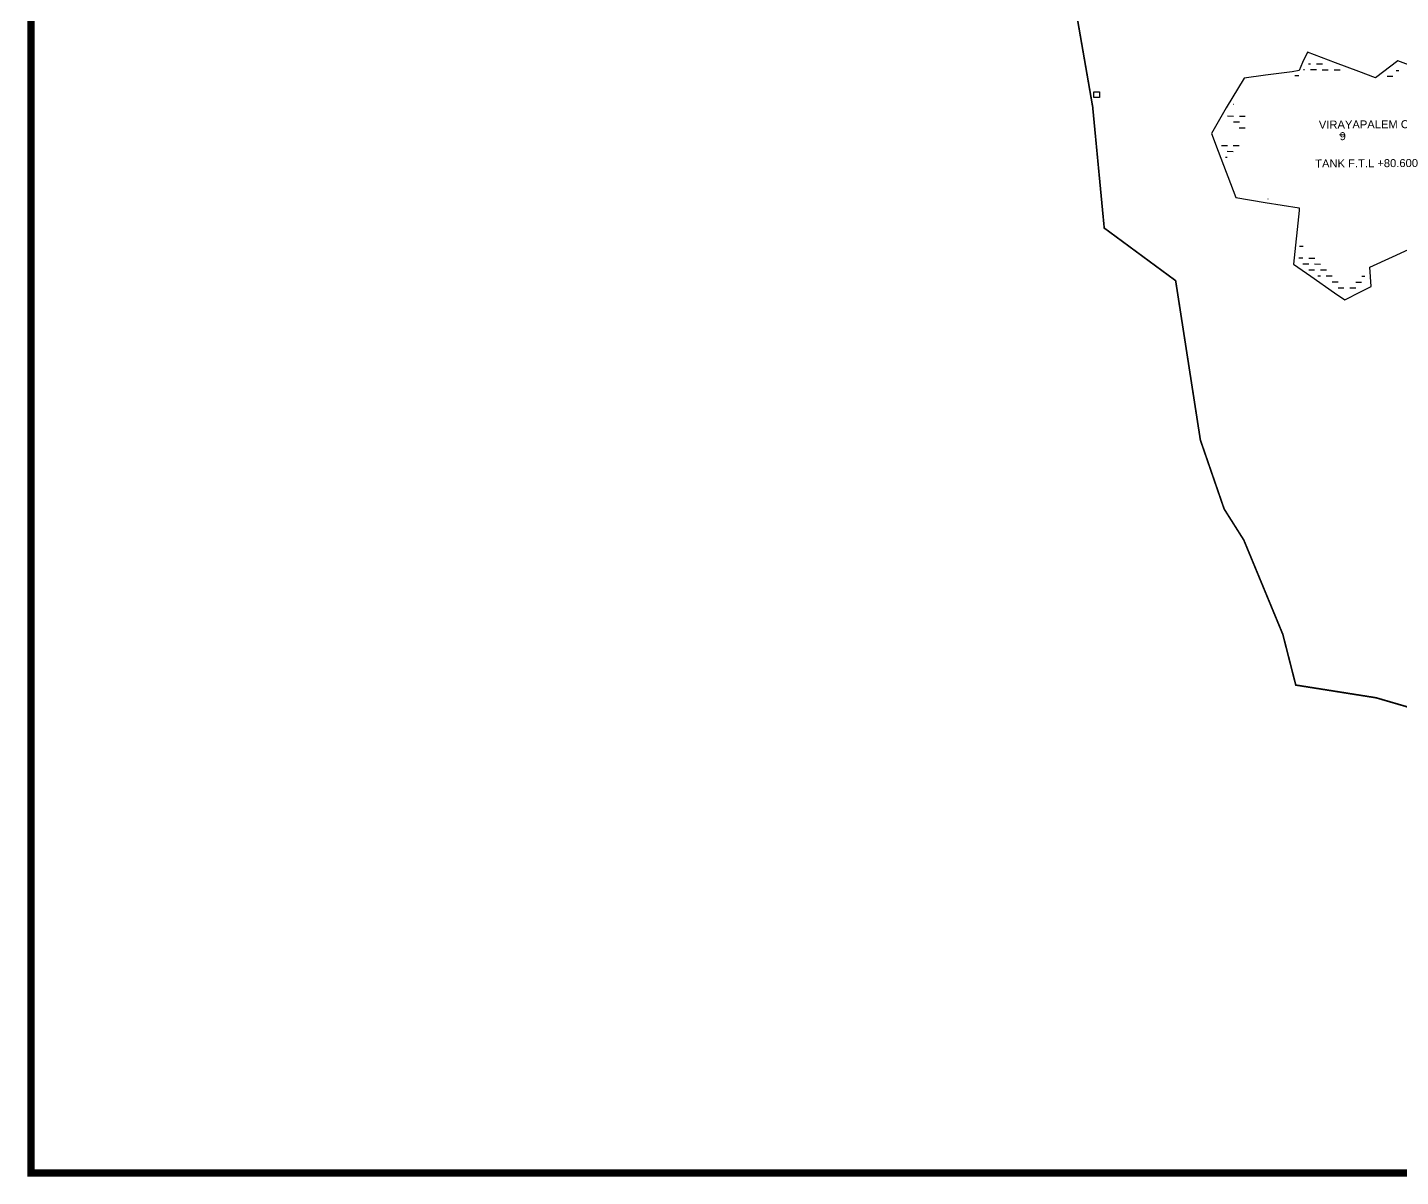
# Model space of a CAD drawing. Header units: inches. Extents: x 345243 to 353865, y 1570500 to 1582700.
# Drawn here: x 345243 to 348195, y 1570500 to 1572972 of the extents above; entities that cross this region are included whole.
import ezdxf

# ---------------------------------------------------------------- set-up
doc = ezdxf.new("R2010")
doc.units = ezdxf.units.IN
doc.header["$MEASUREMENT"] = 0
for name, color, linetype in [('FRAME 025', 7, 'Continuous'), ('PLOTNO', 7, 'Continuous'), ('Tank', 17, 'Continuous'), ('TEXT', 7, 'Continuous'), ('VILLAGE BOUNDRY', 7, 'Continuous')]:
    doc.layers.add(name, color=color, linetype=linetype)
doc.styles.add('ARIAL', font='arial.ttf')

msp = doc.modelspace()

# ---------------------------------------------------------------- linework, layer by layer
at = {"layer": 'FRAME 025', "lineweight": -3, "const_width": 15.3}
msp.add_lwpolyline([(353857.3, 1570507.3), (353857.3, 1582692.8), (345250.6, 1582692.8), (345250.6, 1570507.3), (353857.3, 1570507.3)], dxfattribs=at)
at = {"layer": 'PLOTNO', "color": 0, "extrusion": (-5.75191e-05, -6.69147e-05, 1), "elevation": -125.2}
msp.add_lwpolyline([(348243.6, 1572898.6), (348225.7, 1572886.2), (348189.6, 1572900), (348141.2, 1572863.3), (348105.3, 1572877.1), (348055.2, 1572895.7), (347995.1, 1572918.5), (347984.7, 1572896.1), (347977.3, 1572879.2), (347961.8, 1572875.8), (347905.1, 1572868.8), (347858.6, 1572862.7), (347820.3, 1572798.3), (347788.5, 1572743.3), (347802.7, 1572705.4), (347841, 1572605.7), (347904.4, 1572595), (347976.9, 1572583.4), (347977.4, 1572577.8), (347965.2, 1572462.3), (348002.3, 1572436.3), (348053.1, 1572400.8), (348075.7, 1572385.6), (348109.4, 1572402.8), (348132.1, 1572414.4), (348129, 1572455.7), (348177.6, 1572477.9), (348230.8, 1572502.5), (348242.4, 1572543.9), (348266.8, 1572629.7), (348288.6, 1572708.1), (348366.8, 1572703.1), (348487.1, 1572695.3), (348521.2, 1572693.3), (348527, 1572717), (348527.8, 1572722.6)], dxfattribs=at)
at = {"layer": 'Tank', "extrusion": (-5.75191e-05, -6.69147e-05, 1)}
for p, q in [((347986.7, 1572881, 0), (347989, 1572881, 0)), ((347997.5, 1572893.6, 0), (348001.8, 1572893.5, 0)), ((348001.7, 1572880.9, 0), (348014.3, 1572880.8, 0)), ((348014.4, 1572893.4, 0), (348027.1, 1572893.3, 0)), ((348027, 1572880.6, 0), (348039.7, 1572880.5, 0)), ((348052.3, 1572880.4, 0), (348065, 1572880.3, 0)), ((348185.8, 1572879.2, 0.1), (348191.7, 1572879.1, 0.1)), ((347968, 1572868.5, 0), (347976.2, 1572868.4, 0)), ((348166.2, 1572866.7, 0.1), (348178.9, 1572866.6, 0.1)), ((347835.4, 1572806.4, 0), (347836.3, 1572806.4, 0)), ((347823.4, 1572781.2, 0), (347836, 1572781, 0)), ((347835.9, 1572768.4, 0), (347848.6, 1572768.3, 0)), ((347848.5, 1572755.6, 0), (347861.1, 1572755.5, 0)), ((347848.7, 1572780.9, 0), (347861.4, 1572780.8, 0)), ((348063.7, 1572740.9, 0), (348076.4, 1572740.8, 0)), ((347810.1, 1572717.9, 0), (347822.8, 1572717.8, 0)), ((347822.7, 1572705.2, 0), (347835.3, 1572705, 0)), ((347835.5, 1572717.7, 0), (347848.1, 1572717.6, 0)), ((347818.6, 1572692.5, 0), (347822.6, 1572692.5, 0)), ((347909.5, 1572603, 0), (347910.4, 1572603, 0)), ((347977.7, 1572501, 0), (347985.5, 1572501, 0)), ((347976.2, 1572475.7, 0), (347985.3, 1572475.6, 0)), ((347985.1, 1572462.9, 0), (347997.8, 1572462.8, 0)), ((347997.9, 1572475.5, 0), (348010.6, 1572475.4, 0)), ((348010.5, 1572462.7, 0), (348023.1, 1572462.6, 0)), ((347997.7, 1572450.2, 0), (348010.4, 1572450, 0)), ((348017.2, 1572437.3, 0), (348022.9, 1572437.3, 0)), ((348023, 1572449.9, 0), (348035.7, 1572449.8, 0)), ((348035.6, 1572437.1, 0), (348048.2, 1572437, 0)), ((348111.6, 1572436.4, 0), (348118.1, 1572436.4, 0)), ((348048.1, 1572424.4, 0), (348060.8, 1572424.2, 0)), ((348060.7, 1572411.6, 0), (348073.3, 1572411.5, 0)), ((348086, 1572411.3, 0), (348098.7, 1572411.2, 0)), ((348098.8, 1572423.9, 0), (348111.5, 1572423.8, 0))]:
    msp.add_line(p, q, dxfattribs=at)
at = {"layer": 'VILLAGE BOUNDRY', "lineweight": -3, "extrusion": (-2.01796e-05, -5.6368e-05, 1), "const_width": 3.55, "elevation": -96.1}
msp.add_lwpolyline([(349182.3, 1582276), (349100.6, 1582187.6), (349120.3, 1582033.7), (349144.3, 1581845.1), (349178.7, 1581694), (349195.6, 1581676.5), (349214.7, 1581557.2), (349257.1, 1581438.8), (349268.1, 1581341.6), (349286.5, 1581311), (349289.9, 1581186.7), (349217.6, 1580959.8), (349225.5, 1580830.1), (349200.5, 1580826.6), (349131.4, 1580707.2), (349102.7, 1580651.7), (349028.9, 1580552.7), (348927, 1580425), (348894.8, 1580376.6), (348827.3, 1580279.2), (348721.5, 1580116), (348679.4, 1580052.3), (348659.8, 1580041.4), (348622.1, 1580024.4), (348583.1, 1579991.6), (348546.8, 1579989.3), (348417, 1580002.3), (348288.6, 1580014.7), (348188.8, 1580023.7), (348143.6, 1580027.8), (348097, 1580044.1), (348021.7, 1580069.9), (347905.6, 1580113.8), (347828.8, 1580143.4), (347721, 1580182.2), (347674.1, 1580182.2), (347560.7, 1580182.8), (347477, 1580172.8), (347530.6, 1580071), (347528.6, 1580014.6), (347524.4, 1579881.3), (347522.5, 1579835.1), (347520, 1579800.8), (347512.1, 1579765.5), (347474.6, 1579467.8), (347505.5, 1579213.9), (347533.3, 1579146), (347559.8, 1579075.3), (347579.3, 1579029), (347602.1, 1578992.6), (347613.9, 1578964.7), (347627.7, 1578929.3), (347640.2, 1578891), (347668.3, 1578806.4), (347727.9, 1578618.8), (347756.3, 1578527.9), (347767.7, 1578493.6), (347766, 1578438.5), (347768.5, 1578406.8), (347775.8, 1578333.6), (347782.6, 1578265.9), (347783.1, 1578244.7), (347782.6, 1578119.7), (347782.7, 1578038.9), (347762.8, 1578003.4), (347714.8, 1577912.1), (347684.8, 1577856.9), (347652.6, 1577803.1), (347642.2, 1577782.4), (347614.2, 1577737.6), (347562.8, 1577655.4), (347490.2, 1577480.5), (347473.9, 1577473.1), (347331.5, 1577404.3), (347328.7, 1577403), (347192.2, 1577337.1), (347148.5, 1577210), (347123, 1577134.1), (347113.4, 1577117.7), (347078.5, 1577015.4), (347073.3, 1576924.2), (347063.7, 1576799.4), (347081.7, 1576710.9), (347071.5, 1576632.6), (347036, 1576586.7), (346966.7, 1576491), (346935.4, 1576448.2), (346927.1, 1576439.9), (346856.2, 1576366.4), (346809.8, 1576292.2), (346781.1, 1576204.4), (346766.1, 1576144.2), (346761.5, 1576118), (346714.5, 1576066.8), (346656.7, 1576001.7), (346608.5, 1575933.4), (346552.3, 1575925.3), (346547.6, 1575917.6), (346518.7, 1575913.2), (346432, 1575878.7), (346338.3, 1575868.2), (346432, 1575878.7), (346465.3, 1575829.3), (346498.7, 1575780), (346540.2, 1575722.1), (346561, 1575700.1), (346515.7, 1575657.1), (346470.9, 1575621.9), (346461.4, 1575617), (346369.1, 1575547), (346275.8, 1575471.5), (345977.5, 1575220.1), (345927.9, 1575038.6), (345897.7, 1574924.1), (345874.3, 1574837.2), (345830.6, 1574793.5), (345743.8, 1574703.6), (345666.5, 1574623.7), (345605.6, 1574557.7), (345542.6, 1574491.8), (345530, 1574482.5), (345445.7, 1574416.3), (345353.8, 1574346.1), (345266.3, 1574284), (345488.2, 1574190.3), (345603.6, 1574137.6), (345676.1, 1574134), (345789.8, 1574140.6), (345903.6, 1574181.6), (346033.3, 1574161.5), (346177.8, 1574077), (346248.6, 1574040.5), (346443, 1573938.7), (346565, 1573870.7), (346742.7, 1573765.9), (347132, 1573572.2), (347309.5, 1573471.5), (347410, 1573417), (347498.8, 1573368.1), (347503.1, 1573278.6), (347477.4, 1573122.1), (347533.2, 1572801), (347558.1, 1572540), (347711.6, 1572426.8), (347764.8, 1572084), (347815.9, 1571935.7), (347858.2, 1571868.8), (347942.1, 1571665.9), (347969.9, 1571556.9), (348142.4, 1571529.6), (348245.3, 1571499.6), (348596.6, 1571562), (348740.8, 1571609.3), (349055.7, 1571744), (349179.6, 1571797.7), (349383.7, 1571829.4), (349841.4, 1571793.8), (349856.6, 1571797), (350065, 1571785.4), (350233.4, 1571890.2), (350232.6, 1571893.2), (350395.5, 1571994), (350452.3, 1572034.8), (350574.9, 1572134.2), (350633.9, 1572181.8), (350641.4, 1572196.2), (350758.8, 1572291), (350980.4, 1572448.2), (351220.7, 1572513.9)], dxfattribs=at)
at = {"layer": 'VILLAGE BOUNDRY', "extrusion": (-5.75191e-05, -6.69147e-05, 1), "elevation": -125.2}
msp.add_lwpolyline([(347535.5, 1572833), (347547.8, 1572833.1), (347547.9, 1572821.1), (347535.5, 1572821)], close=True, dxfattribs=at)

# ---------------------------------------------------------------- texts
at = {"layer": 'TEXT', "ltscale": 5, "extrusion": (-5.75191e-05, -6.69147e-05, 1), "style": 'ARIAL'}
for s, height, p in [('VIRAYAPALEM CHERUVU', 17.207, (348019.5, 1572753.8, -125.2)), ('9', 17.2, (348064.2, 1572729, -125.2))]:
    msp.add_text(s, height=height, rotation=0.291, dxfattribs=at).set_placement(p)
at = {"layer": 'TEXT', "ltscale": 5, "extrusion": (-5.76559e-05, -6.64177e-05, 1), "style": 'ARIAL'}
msp.add_text('TANK F.T.L +80.600', height=17.207, rotation=0.291, dxfattribs=at).set_placement((348011.7, 1572670.2, -124.5))

doc.saveas('drawing.dxf')
